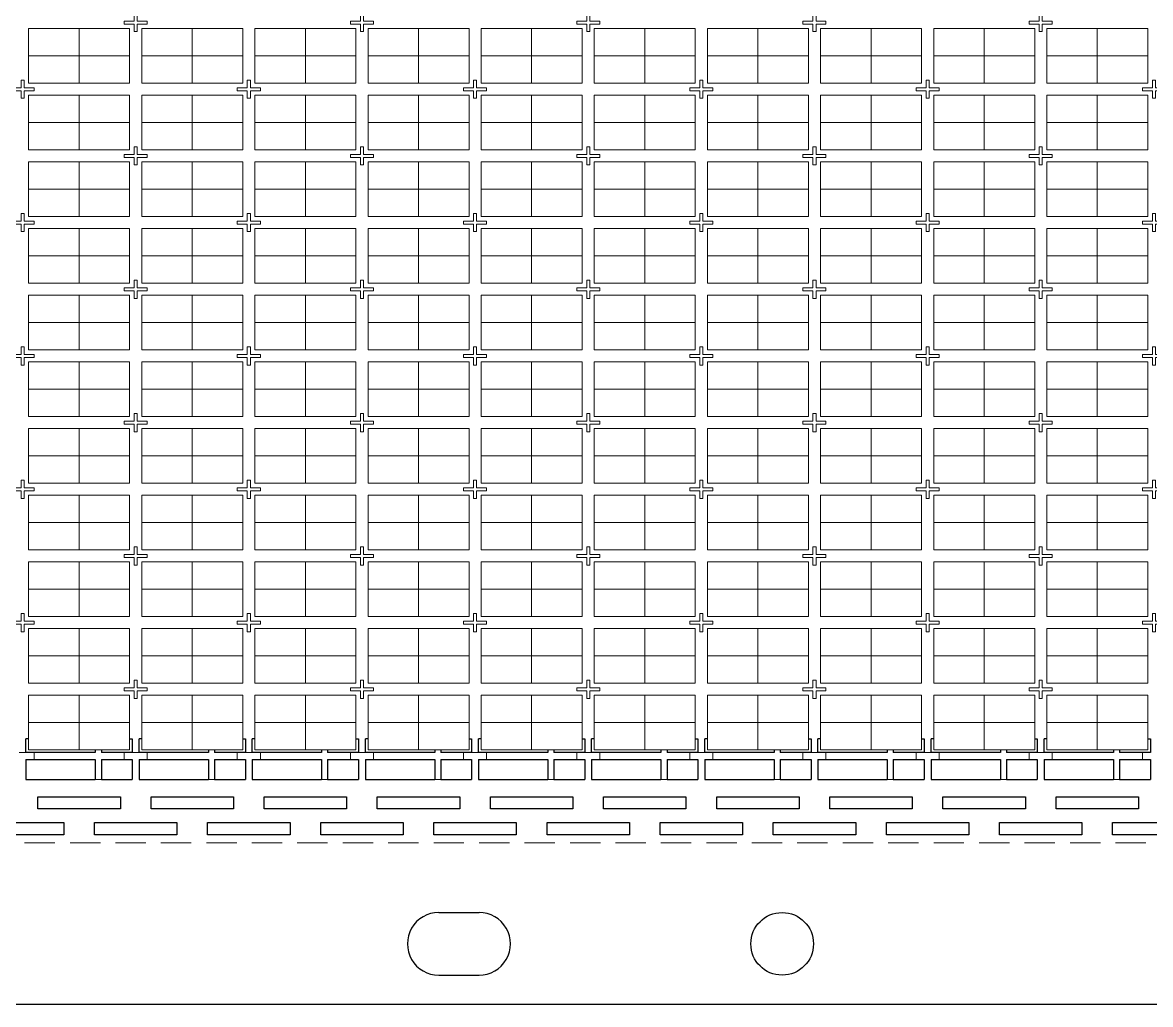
# Model space of a CAD drawing. Extents: x -109 to 32, y -47 to 43.
# Drawn here: x -28.02 to -0.11, y -42.54 to -18.24 of the extents above; entities that cross this region are included whole.
import ezdxf

# ---------------------------------------------------------------- set-up
doc = ezdxf.new("R2010")
doc.units = 0
doc.header["$LTSCALE"] = 3
doc.header["$MEASUREMENT"] = 0
for name, pattern in [('CENTER', [2, 1.25, -0.25, 0.25, -0.25]), ('HIDDEN', [0.375, 0.25, -0.125]), ('PHANTOM', [2.5, 1.25, -0.25, 0.25, -0.25, 0.25, -0.25])]:
    doc.linetypes.add(name, pattern=pattern)
doc.layers.add('5', color=90, linetype='Continuous')
for name, color, linetype, lineweight in [('CLIN', 1, 'CENTER', 15), ('DIM', 4, 'Continuous', 13), ('FULL METAL', 33, 'HIDDEN', 15), ('HIDN', 6, 'HIDDEN', 15), ('OBJ', 3, 'Continuous', 30), ('OBJ1', 7, 'Continuous', 30), ('OBJ3', 40, 'Continuous', 30), ('OBJ4', 7, 'Continuous', 30), ('PHANTOM', 5, 'PHANTOM', 15), ('SAW2', 3, 'HIDDEN', 13), ('TEXT', 2, 'Continuous', 20)]:
    doc.layers.add(name, color=color, linetype=linetype, lineweight=lineweight)

# ---------------------------------------------------------------- blocks, each defined once
blk = doc.blocks.new('*U1')
at = {"layer": 'OBJ1', "color": 0}
blk.add_lwpolyline([(-1.02, 0.15), (1.02, 0.15), (1.02, -0.15), (-1.02, -0.15)], close=True, dxfattribs=at)
blk = doc.blocks.new('*U0')
at = {"layer": 'OBJ1'}
for p in [(64.4, 0), (67.2, 0), (70, 0), (72.8, 0), (75.6, 0), (78.4, 0), (81.2, 0), (84, 0), (86.8, 0), (89.6, 0), (92.4, 0)]:
    blk.add_blockref('*U1', p, dxfattribs=at)
blk = doc.blocks.new('*U4')
at = {"layer": 'OBJ3'}
for p, q in [((-1.23, -0.005), (-1.23, -0.505)), ((-1.23, -0.005), (0.485, -0.005)), ((0.485, -0.005), (0.485, -0.505)), ((0.635, -0.005), (1.4, -0.005)), ((0.635, -0.005), (0.635, -0.505)), ((1.4, -0.005), (1.4, -0.505)), ((-1.23, -0.505), (0.485, -0.505)), ((0.635, -0.505), (1.4, -0.505))]:
    blk.add_line(p, q, dxfattribs=at)
at = {"layer": 'OBJ4'}
for p, q in [((-1.23, 0.165), (-1.23, 0.505)), ((-1.165, 0.505), (-1.23, 0.505)), ((1.335, 0.505), (1.4, 0.505)), ((1.4, 0.505), (1.4, 0.165)), ((-0.365, 0.165), (-1.23, 0.165)), ((0.485, 0.165), (-1.23, 0.165)), ((0.485, 0.23), (0.485, 0.165)), ((0.635, 0.23), (0.635, 0.165)), ((1.4, 0.165), (0.635, 0.165))]:
    blk.add_line(p, q, dxfattribs=at)
at = {"layer": 'SAW2'}
for p, q in [((-1.4, 0.165), (-1.23, 0.165)), ((-1.03, -0.005), (-1.03, 0.165)), ((1.2, -0.005), (1.2, 0.165)), ((0.635, -0.505), (0.485, -0.505))]:
    blk.add_line(p, q, dxfattribs=at)
blk = doc.blocks.new('*U5')
at = {"layer": 'DIM'}
for p in [(64.4, 0), (67.2, 0), (70, 0), (72.8, 0), (75.6, 0), (78.4, 0), (81.2, 0), (84, 0), (86.8, 0), (89.6, 0)]:
    blk.add_blockref('*U4', p, dxfattribs=at)
blk = doc.blocks.new('*U12')
at = {"layer": 'FULL METAL'}
blk.add_lwpolyline([(-0.038, 0.038), (-0.038, 0.225), (0.038, 0.225), (0.038, 0.038), (0.285, 0.038), (0.285, -0.038), (0.038, -0.038), (0.038, -0.225), (-0.038, -0.225), (-0.038, -0.038), (-0.285, -0.038), (-0.285, 0.038)], close=True, dxfattribs=at)
blk = doc.blocks.new('*U13')
at = {"layer": 'CLIN'}
for p in [(67.2, 16.5), (72.8, 16.5), (78.4, 16.5), (84, 16.5), (89.6, 16.5), (67.2, 13.2), (72.8, 13.2), (78.4, 13.2), (84, 13.2), (89.6, 13.2), (67.2, 9.9), (72.8, 9.9), (78.4, 9.9), (84, 9.9), (89.6, 9.9), (67.2, 6.6), (72.8, 6.6), (78.4, 6.6), (84, 6.6), (89.6, 6.6), (67.2, 3.3), (72.8, 3.3), (78.4, 3.3), (84, 3.3), (89.6, 3.3), (67.2, 0), (72.8, 0), (78.4, 0), (84, 0), (89.6, 0)]:
    blk.add_blockref('*U12', p, dxfattribs=at)
blk = doc.blocks.new('*U14')
at = {"layer": 'FULL METAL'}
blk.add_lwpolyline([(-0.038, 0.038), (-0.038, 0.225), (0.038, 0.225), (0.038, 0.038), (0.285, 0.038), (0.285, -0.038), (0.038, -0.038), (0.038, -0.225), (-0.038, -0.225), (-0.038, -0.038), (-0.285, -0.038), (-0.285, 0.038)], close=True, dxfattribs=at)
blk = doc.blocks.new('*U15')
at = {"layer": 'CLIN'}
for p in [(61.6, 13.2), (67.2, 13.2), (72.8, 13.2), (78.4, 13.2), (84, 13.2), (89.6, 13.2), (61.6, 9.9), (67.2, 9.9), (72.8, 9.9), (78.4, 9.9), (84, 9.9), (89.6, 9.9), (61.6, 6.6), (67.2, 6.6), (72.8, 6.6), (78.4, 6.6), (84, 6.6), (89.6, 6.6), (61.6, 3.3), (67.2, 3.3), (72.8, 3.3), (78.4, 3.3), (84, 3.3), (89.6, 3.3), (61.6, 0), (67.2, 0), (72.8, 0), (78.4, 0), (84, 0), (89.6, 0)]:
    blk.add_blockref('*U14', p, dxfattribs=at)

msp = doc.modelspace()

# ---------------------------------------------------------------- linework, layer by layer
at = {"layer": '5'}
for centre, start, end in [((-17.7229, -41.0448), 89.98855, 270.01145), ((-16.7226, -41.0448), 269.98855, 90.01145)]:
    msp.add_arc(centre, 0.7749, start, end, dxfattribs=at)
at = {"layer": 'CLIN'}
for p, q in [((-26.6232, -19.7448), (-26.6232, -18.3948)), ((-26.6232, -19.7448), (-26.6232, -18.3948)), ((-23.8232, -19.7448), (-23.8232, -18.3948)), ((-23.8232, -19.7448), (-23.8232, -18.3948)), ((-21.0232, -19.7448), (-21.0232, -18.3948)), ((-21.0232, -19.7448), (-21.0232, -18.3948)), ((-18.2232, -19.7448), (-18.2232, -18.3948)), ((-18.2232, -19.7448), (-18.2232, -18.3948)), ((-15.4232, -19.7448), (-15.4232, -18.3948)), ((-15.4232, -19.7448), (-15.4232, -18.3948)), ((-12.6232, -19.7448), (-12.6232, -18.3948)), ((-12.6232, -19.7448), (-12.6232, -18.3948)), ((-9.8232, -19.7448), (-9.8232, -18.3948)), ((-9.8232, -19.7448), (-9.8232, -18.3948)), ((-7.0232, -19.7448), (-7.0232, -18.3948)), ((-7.0232, -19.7448), (-7.0232, -18.3948)), ((-4.2232, -19.7448), (-4.2232, -18.3948)), ((-4.2232, -19.7448), (-4.2232, -18.3948)), ((-1.4232, -19.7448), (-1.4232, -18.3948)), ((-1.4232, -19.7448), (-1.4232, -18.3948)), ((-27.8732, -19.0698), (-25.3732, -19.0698)), ((-27.8732, -19.0698), (-25.3732, -19.0698)), ((-25.0732, -19.0698), (-22.5732, -19.0698)), ((-25.0732, -19.0698), (-22.5732, -19.0698)), ((-22.2732, -19.0698), (-19.7732, -19.0698)), ((-22.2732, -19.0698), (-19.7732, -19.0698)), ((-19.4732, -19.0698), (-16.9732, -19.0698)), ((-19.4732, -19.0698), (-16.9732, -19.0698)), ((-16.6732, -19.0698), (-14.1732, -19.0698)), ((-16.6732, -19.0698), (-14.1732, -19.0698)), ((-13.8732, -19.0698), (-11.3732, -19.0698)), ((-13.8732, -19.0698), (-11.3732, -19.0698)), ((-11.0732, -19.0698), (-8.5732, -19.0698)), ((-11.0732, -19.0698), (-8.5732, -19.0698)), ((-8.2732, -19.0698), (-5.7732, -19.0698)), ((-8.2732, -19.0698), (-5.7732, -19.0698)), ((-5.4732, -19.0698), (-2.9732, -19.0698)), ((-5.4732, -19.0698), (-2.9732, -19.0698)), ((-2.6732, -19.0698), (-0.1732, -19.0698)), ((-2.6732, -19.0698), (-0.1732, -19.0698)), ((-26.6232, -21.3948), (-26.6232, -20.0448)), ((-26.6232, -21.3948), (-26.6232, -20.0448)), ((-23.8232, -21.3948), (-23.8232, -20.0448)), ((-23.8232, -21.3948), (-23.8232, -20.0448)), ((-21.0232, -21.3948), (-21.0232, -20.0448)), ((-21.0232, -21.3948), (-21.0232, -20.0448)), ((-18.2232, -21.3948), (-18.2232, -20.0448)), ((-18.2232, -21.3948), (-18.2232, -20.0448)), ((-15.4232, -21.3948), (-15.4232, -20.0448)), ((-15.4232, -21.3948), (-15.4232, -20.0448)), ((-12.6232, -21.3948), (-12.6232, -20.0448)), ((-12.6232, -21.3948), (-12.6232, -20.0448)), ((-9.8232, -21.3948), (-9.8232, -20.0448)), ((-9.8232, -21.3948), (-9.8232, -20.0448)), ((-7.0232, -21.3948), (-7.0232, -20.0448)), ((-7.0232, -21.3948), (-7.0232, -20.0448)), ((-4.2232, -21.3948), (-4.2232, -20.0448)), ((-4.2232, -21.3948), (-4.2232, -20.0448)), ((-1.4232, -21.3948), (-1.4232, -20.0448)), ((-1.4232, -21.3948), (-1.4232, -20.0448)), ((-27.8732, -20.7198), (-25.3732, -20.7198)), ((-27.8732, -20.7198), (-25.3732, -20.7198)), ((-25.0732, -20.7198), (-22.5732, -20.7198)), ((-25.0732, -20.7198), (-22.5732, -20.7198)), ((-22.2732, -20.7198), (-19.7732, -20.7198)), ((-22.2732, -20.7198), (-19.7732, -20.7198)), ((-19.4732, -20.7198), (-16.9732, -20.7198)), ((-19.4732, -20.7198), (-16.9732, -20.7198)), ((-16.6732, -20.7198), (-14.1732, -20.7198)), ((-16.6732, -20.7198), (-14.1732, -20.7198)), ((-13.8732, -20.7198), (-11.3732, -20.7198)), ((-13.8732, -20.7198), (-11.3732, -20.7198)), ((-11.0732, -20.7198), (-8.5732, -20.7198)), ((-11.0732, -20.7198), (-8.5732, -20.7198)), ((-8.2732, -20.7198), (-5.7732, -20.7198)), ((-8.2732, -20.7198), (-5.7732, -20.7198)), ((-5.4732, -20.7198), (-2.9732, -20.7198)), ((-5.4732, -20.7198), (-2.9732, -20.7198)), ((-2.6732, -20.7198), (-0.1732, -20.7198)), ((-2.6732, -20.7198), (-0.1732, -20.7198)), ((-26.6232, -23.0448), (-26.6232, -21.6948)), ((-26.6232, -23.0448), (-26.6232, -21.6948)), ((-23.8232, -23.0448), (-23.8232, -21.6948)), ((-23.8232, -23.0448), (-23.8232, -21.6948)), ((-21.0232, -23.0448), (-21.0232, -21.6948)), ((-21.0232, -23.0448), (-21.0232, -21.6948)), ((-18.2232, -23.0448), (-18.2232, -21.6948)), ((-18.2232, -23.0448), (-18.2232, -21.6948)), ((-15.4232, -23.0448), (-15.4232, -21.6948)), ((-15.4232, -23.0448), (-15.4232, -21.6948)), ((-12.6232, -23.0448), (-12.6232, -21.6948)), ((-12.6232, -23.0448), (-12.6232, -21.6948)), ((-9.8232, -23.0448), (-9.8232, -21.6948)), ((-9.8232, -23.0448), (-9.8232, -21.6948)), ((-7.0232, -23.0448), (-7.0232, -21.6948)), ((-7.0232, -23.0448), (-7.0232, -21.6948)), ((-4.2232, -23.0448), (-4.2232, -21.6948)), ((-4.2232, -23.0448), (-4.2232, -21.6948)), ((-1.4232, -23.0448), (-1.4232, -21.6948)), ((-1.4232, -23.0448), (-1.4232, -21.6948)), ((-27.8732, -22.3698), (-25.3732, -22.3698)), ((-27.8732, -22.3698), (-25.3732, -22.3698)), ((-25.0732, -22.3698), (-22.5732, -22.3698)), ((-25.0732, -22.3698), (-22.5732, -22.3698)), ((-22.2732, -22.3698), (-19.7732, -22.3698)), ((-22.2732, -22.3698), (-19.7732, -22.3698)), ((-19.4732, -22.3698), (-16.9732, -22.3698)), ((-19.4732, -22.3698), (-16.9732, -22.3698)), ((-16.6732, -22.3698), (-14.1732, -22.3698)), ((-16.6732, -22.3698), (-14.1732, -22.3698)), ((-13.8732, -22.3698), (-11.3732, -22.3698)), ((-13.8732, -22.3698), (-11.3732, -22.3698)), ((-11.0732, -22.3698), (-8.5732, -22.3698)), ((-11.0732, -22.3698), (-8.5732, -22.3698)), ((-8.2732, -22.3698), (-5.7732, -22.3698)), ((-8.2732, -22.3698), (-5.7732, -22.3698)), ((-5.4732, -22.3698), (-2.9732, -22.3698)), ((-5.4732, -22.3698), (-2.9732, -22.3698)), ((-2.6732, -22.3698), (-0.1732, -22.3698)), ((-2.6732, -22.3698), (-0.1732, -22.3698)), ((-26.6232, -24.6948), (-26.6232, -23.3448)), ((-26.6232, -24.6948), (-26.6232, -23.3448)), ((-23.8232, -24.6948), (-23.8232, -23.3448)), ((-23.8232, -24.6948), (-23.8232, -23.3448)), ((-21.0232, -24.6948), (-21.0232, -23.3448)), ((-21.0232, -24.6948), (-21.0232, -23.3448)), ((-18.2232, -24.6948), (-18.2232, -23.3448)), ((-18.2232, -24.6948), (-18.2232, -23.3448)), ((-15.4232, -24.6948), (-15.4232, -23.3448)), ((-15.4232, -24.6948), (-15.4232, -23.3448)), ((-12.6232, -24.6948), (-12.6232, -23.3448)), ((-12.6232, -24.6948), (-12.6232, -23.3448)), ((-9.8232, -24.6948), (-9.8232, -23.3448)), ((-9.8232, -24.6948), (-9.8232, -23.3448)), ((-7.0232, -24.6948), (-7.0232, -23.3448)), ((-7.0232, -24.6948), (-7.0232, -23.3448)), ((-4.2232, -24.6948), (-4.2232, -23.3448)), ((-4.2232, -24.6948), (-4.2232, -23.3448)), ((-1.4232, -24.6948), (-1.4232, -23.3448)), ((-1.4232, -24.6948), (-1.4232, -23.3448)), ((-27.8732, -24.0198), (-25.3732, -24.0198)), ((-27.8732, -24.0198), (-25.3732, -24.0198)), ((-25.0732, -24.0198), (-22.5732, -24.0198)), ((-25.0732, -24.0198), (-22.5732, -24.0198)), ((-22.2732, -24.0198), (-19.7732, -24.0198)), ((-22.2732, -24.0198), (-19.7732, -24.0198)), ((-19.4732, -24.0198), (-16.9732, -24.0198)), ((-19.4732, -24.0198), (-16.9732, -24.0198)), ((-16.6732, -24.0198), (-14.1732, -24.0198)), ((-16.6732, -24.0198), (-14.1732, -24.0198)), ((-13.8732, -24.0198), (-11.3732, -24.0198)), ((-13.8732, -24.0198), (-11.3732, -24.0198)), ((-11.0732, -24.0198), (-8.5732, -24.0198)), ((-11.0732, -24.0198), (-8.5732, -24.0198)), ((-8.2732, -24.0198), (-5.7732, -24.0198)), ((-8.2732, -24.0198), (-5.7732, -24.0198)), ((-5.4732, -24.0198), (-2.9732, -24.0198)), ((-5.4732, -24.0198), (-2.9732, -24.0198)), ((-2.6732, -24.0198), (-0.1732, -24.0198)), ((-2.6732, -24.0198), (-0.1732, -24.0198)), ((-26.6232, -26.3448), (-26.6232, -24.9948)), ((-26.6232, -26.3448), (-26.6232, -24.9948)), ((-23.8232, -26.3448), (-23.8232, -24.9948)), ((-23.8232, -26.3448), (-23.8232, -24.9948)), ((-21.0232, -26.3448), (-21.0232, -24.9948)), ((-21.0232, -26.3448), (-21.0232, -24.9948)), ((-18.2232, -26.3448), (-18.2232, -24.9948)), ((-18.2232, -26.3448), (-18.2232, -24.9948)), ((-15.4232, -26.3448), (-15.4232, -24.9948)), ((-15.4232, -26.3448), (-15.4232, -24.9948)), ((-12.6232, -26.3448), (-12.6232, -24.9948)), ((-12.6232, -26.3448), (-12.6232, -24.9948)), ((-9.8232, -26.3448), (-9.8232, -24.9948)), ((-9.8232, -26.3448), (-9.8232, -24.9948)), ((-7.0232, -26.3448), (-7.0232, -24.9948)), ((-7.0232, -26.3448), (-7.0232, -24.9948)), ((-4.2232, -26.3448), (-4.2232, -24.9948)), ((-4.2232, -26.3448), (-4.2232, -24.9948)), ((-1.4232, -26.3448), (-1.4232, -24.9948)), ((-1.4232, -26.3448), (-1.4232, -24.9948)), ((-27.8732, -25.6698), (-25.3732, -25.6698)), ((-27.8732, -25.6698), (-25.3732, -25.6698)), ((-25.0732, -25.6698), (-22.5732, -25.6698)), ((-25.0732, -25.6698), (-22.5732, -25.6698)), ((-22.2732, -25.6698), (-19.7732, -25.6698)), ((-22.2732, -25.6698), (-19.7732, -25.6698)), ((-19.4732, -25.6698), (-16.9732, -25.6698)), ((-19.4732, -25.6698), (-16.9732, -25.6698)), ((-16.6732, -25.6698), (-14.1732, -25.6698)), ((-16.6732, -25.6698), (-14.1732, -25.6698)), ((-13.8732, -25.6698), (-11.3732, -25.6698)), ((-13.8732, -25.6698), (-11.3732, -25.6698)), ((-11.0732, -25.6698), (-8.5732, -25.6698)), ((-11.0732, -25.6698), (-8.5732, -25.6698)), ((-8.2732, -25.6698), (-5.7732, -25.6698)), ((-8.2732, -25.6698), (-5.7732, -25.6698)), ((-5.4732, -25.6698), (-2.9732, -25.6698)), ((-5.4732, -25.6698), (-2.9732, -25.6698)), ((-2.6732, -25.6698), (-0.1732, -25.6698)), ((-2.6732, -25.6698), (-0.1732, -25.6698)), ((-26.6232, -27.9948), (-26.6232, -26.6448)), ((-26.6232, -27.9948), (-26.6232, -26.6448)), ((-23.8232, -27.9948), (-23.8232, -26.6448)), ((-23.8232, -27.9948), (-23.8232, -26.6448)), ((-21.0232, -27.9948), (-21.0232, -26.6448)), ((-21.0232, -27.9948), (-21.0232, -26.6448)), ((-18.2232, -27.9948), (-18.2232, -26.6448)), ((-18.2232, -27.9948), (-18.2232, -26.6448)), ((-15.4232, -27.9948), (-15.4232, -26.6448)), ((-15.4232, -27.9948), (-15.4232, -26.6448)), ((-12.6232, -27.9948), (-12.6232, -26.6448)), ((-12.6232, -27.9948), (-12.6232, -26.6448)), ((-9.8232, -27.9948), (-9.8232, -26.6448)), ((-9.8232, -27.9948), (-9.8232, -26.6448)), ((-7.0232, -27.9948), (-7.0232, -26.6448)), ((-7.0232, -27.9948), (-7.0232, -26.6448)), ((-4.2232, -27.9948), (-4.2232, -26.6448)), ((-4.2232, -27.9948), (-4.2232, -26.6448)), ((-1.4232, -27.9948), (-1.4232, -26.6448)), ((-1.4232, -27.9948), (-1.4232, -26.6448)), ((-27.8732, -27.3198), (-25.3732, -27.3198)), ((-27.8732, -27.3198), (-25.3732, -27.3198)), ((-25.0732, -27.3198), (-22.5732, -27.3198)), ((-25.0732, -27.3198), (-22.5732, -27.3198)), ((-22.2732, -27.3198), (-19.7732, -27.3198)), ((-22.2732, -27.3198), (-19.7732, -27.3198)), ((-19.4732, -27.3198), (-16.9732, -27.3198)), ((-19.4732, -27.3198), (-16.9732, -27.3198)), ((-16.6732, -27.3198), (-14.1732, -27.3198)), ((-16.6732, -27.3198), (-14.1732, -27.3198)), ((-13.8732, -27.3198), (-11.3732, -27.3198)), ((-13.8732, -27.3198), (-11.3732, -27.3198)), ((-11.0732, -27.3198), (-8.5732, -27.3198)), ((-11.0732, -27.3198), (-8.5732, -27.3198)), ((-8.2732, -27.3198), (-5.7732, -27.3198)), ((-8.2732, -27.3198), (-5.7732, -27.3198)), ((-5.4732, -27.3198), (-2.9732, -27.3198)), ((-5.4732, -27.3198), (-2.9732, -27.3198)), ((-2.6732, -27.3198), (-0.1732, -27.3198)), ((-2.6732, -27.3198), (-0.1732, -27.3198)), ((-26.6232, -29.6448), (-26.6232, -28.2948)), ((-26.6232, -29.6448), (-26.6232, -28.2948)), ((-23.8232, -29.6448), (-23.8232, -28.2948)), ((-23.8232, -29.6448), (-23.8232, -28.2948)), ((-21.0232, -29.6448), (-21.0232, -28.2948)), ((-21.0232, -29.6448), (-21.0232, -28.2948)), ((-18.2232, -29.6448), (-18.2232, -28.2948)), ((-18.2232, -29.6448), (-18.2232, -28.2948)), ((-15.4232, -29.6448), (-15.4232, -28.2948)), ((-15.4232, -29.6448), (-15.4232, -28.2948)), ((-12.6232, -29.6448), (-12.6232, -28.2948)), ((-12.6232, -29.6448), (-12.6232, -28.2948)), ((-9.8232, -29.6448), (-9.8232, -28.2948)), ((-9.8232, -29.6448), (-9.8232, -28.2948)), ((-7.0232, -29.6448), (-7.0232, -28.2948)), ((-7.0232, -29.6448), (-7.0232, -28.2948)), ((-4.2232, -29.6448), (-4.2232, -28.2948)), ((-4.2232, -29.6448), (-4.2232, -28.2948)), ((-1.4232, -29.6448), (-1.4232, -28.2948)), ((-1.4232, -29.6448), (-1.4232, -28.2948)), ((-27.8732, -28.9698), (-25.3732, -28.9698)), ((-27.8732, -28.9698), (-25.3732, -28.9698)), ((-25.0732, -28.9698), (-22.5732, -28.9698)), ((-25.0732, -28.9698), (-22.5732, -28.9698)), ((-22.2732, -28.9698), (-19.7732, -28.9698)), ((-22.2732, -28.9698), (-19.7732, -28.9698)), ((-19.4732, -28.9698), (-16.9732, -28.9698)), ((-19.4732, -28.9698), (-16.9732, -28.9698)), ((-16.6732, -28.9698), (-14.1732, -28.9698)), ((-16.6732, -28.9698), (-14.1732, -28.9698)), ((-13.8732, -28.9698), (-11.3732, -28.9698)), ((-13.8732, -28.9698), (-11.3732, -28.9698)), ((-11.0732, -28.9698), (-8.5732, -28.9698)), ((-11.0732, -28.9698), (-8.5732, -28.9698)), ((-8.2732, -28.9698), (-5.7732, -28.9698)), ((-8.2732, -28.9698), (-5.7732, -28.9698)), ((-5.4732, -28.9698), (-2.9732, -28.9698)), ((-5.4732, -28.9698), (-2.9732, -28.9698)), ((-2.6732, -28.9698), (-0.1732, -28.9698)), ((-2.6732, -28.9698), (-0.1732, -28.9698)), ((-26.6232, -31.2948), (-26.6232, -29.9448)), ((-26.6232, -31.2948), (-26.6232, -29.9448)), ((-23.8232, -31.2948), (-23.8232, -29.9448)), ((-23.8232, -31.2948), (-23.8232, -29.9448)), ((-21.0232, -31.2948), (-21.0232, -29.9448)), ((-21.0232, -31.2948), (-21.0232, -29.9448)), ((-18.2232, -31.2948), (-18.2232, -29.9448)), ((-18.2232, -31.2948), (-18.2232, -29.9448)), ((-15.4232, -31.2948), (-15.4232, -29.9448)), ((-15.4232, -31.2948), (-15.4232, -29.9448)), ((-12.6232, -31.2948), (-12.6232, -29.9448)), ((-12.6232, -31.2948), (-12.6232, -29.9448)), ((-9.8232, -31.2948), (-9.8232, -29.9448)), ((-9.8232, -31.2948), (-9.8232, -29.9448)), ((-7.0232, -31.2948), (-7.0232, -29.9448)), ((-7.0232, -31.2948), (-7.0232, -29.9448)), ((-4.2232, -31.2948), (-4.2232, -29.9448)), ((-4.2232, -31.2948), (-4.2232, -29.9448)), ((-1.4232, -31.2948), (-1.4232, -29.9448)), ((-1.4232, -31.2948), (-1.4232, -29.9448)), ((-27.8732, -30.6198), (-25.3732, -30.6198)), ((-27.8732, -30.6198), (-25.3732, -30.6198)), ((-25.0732, -30.6198), (-22.5732, -30.6198)), ((-25.0732, -30.6198), (-22.5732, -30.6198)), ((-22.2732, -30.6198), (-19.7732, -30.6198)), ((-22.2732, -30.6198), (-19.7732, -30.6198)), ((-19.4732, -30.6198), (-16.9732, -30.6198)), ((-19.4732, -30.6198), (-16.9732, -30.6198)), ((-16.6732, -30.6198), (-14.1732, -30.6198)), ((-16.6732, -30.6198), (-14.1732, -30.6198)), ((-13.8732, -30.6198), (-11.3732, -30.6198)), ((-13.8732, -30.6198), (-11.3732, -30.6198)), ((-11.0732, -30.6198), (-8.5732, -30.6198)), ((-11.0732, -30.6198), (-8.5732, -30.6198)), ((-8.2732, -30.6198), (-5.7732, -30.6198)), ((-8.2732, -30.6198), (-5.7732, -30.6198)), ((-5.4732, -30.6198), (-2.9732, -30.6198)), ((-5.4732, -30.6198), (-2.9732, -30.6198)), ((-2.6732, -30.6198), (-0.1732, -30.6198)), ((-2.6732, -30.6198), (-0.1732, -30.6198)), ((-26.6232, -32.9448), (-26.6232, -31.5948)), ((-26.6232, -32.9448), (-26.6232, -31.5948)), ((-23.8232, -32.9448), (-23.8232, -31.5948)), ((-23.8232, -32.9448), (-23.8232, -31.5948)), ((-21.0232, -32.9448), (-21.0232, -31.5948)), ((-21.0232, -32.9448), (-21.0232, -31.5948)), ((-18.2232, -32.9448), (-18.2232, -31.5948)), ((-18.2232, -32.9448), (-18.2232, -31.5948)), ((-15.4232, -32.9448), (-15.4232, -31.5948)), ((-15.4232, -32.9448), (-15.4232, -31.5948)), ((-12.6232, -32.9448), (-12.6232, -31.5948)), ((-12.6232, -32.9448), (-12.6232, -31.5948)), ((-9.8232, -32.9448), (-9.8232, -31.5948)), ((-9.8232, -32.9448), (-9.8232, -31.5948)), ((-7.0232, -32.9448), (-7.0232, -31.5948)), ((-7.0232, -32.9448), (-7.0232, -31.5948)), ((-4.2232, -32.9448), (-4.2232, -31.5948)), ((-4.2232, -32.9448), (-4.2232, -31.5948)), ((-1.4232, -32.9448), (-1.4232, -31.5948)), ((-1.4232, -32.9448), (-1.4232, -31.5948)), ((-27.8732, -32.2698), (-25.3732, -32.2698)), ((-27.8732, -32.2698), (-25.3732, -32.2698)), ((-25.0732, -32.2698), (-22.5732, -32.2698)), ((-25.0732, -32.2698), (-22.5732, -32.2698)), ((-22.2732, -32.2698), (-19.7732, -32.2698)), ((-22.2732, -32.2698), (-19.7732, -32.2698)), ((-19.4732, -32.2698), (-16.9732, -32.2698)), ((-19.4732, -32.2698), (-16.9732, -32.2698)), ((-16.6732, -32.2698), (-14.1732, -32.2698)), ((-16.6732, -32.2698), (-14.1732, -32.2698)), ((-13.8732, -32.2698), (-11.3732, -32.2698)), ((-13.8732, -32.2698), (-11.3732, -32.2698)), ((-11.0732, -32.2698), (-8.5732, -32.2698)), ((-11.0732, -32.2698), (-8.5732, -32.2698)), ((-8.2732, -32.2698), (-5.7732, -32.2698)), ((-8.2732, -32.2698), (-5.7732, -32.2698)), ((-5.4732, -32.2698), (-2.9732, -32.2698)), ((-5.4732, -32.2698), (-2.9732, -32.2698)), ((-2.6732, -32.2698), (-0.1732, -32.2698)), ((-2.6732, -32.2698), (-0.1732, -32.2698)), ((-26.6232, -34.5948), (-26.6232, -33.2448)), ((-26.6232, -34.5948), (-26.6232, -33.2448)), ((-23.8232, -34.5948), (-23.8232, -33.2448)), ((-23.8232, -34.5948), (-23.8232, -33.2448)), ((-21.0232, -34.5948), (-21.0232, -33.2448)), ((-21.0232, -34.5948), (-21.0232, -33.2448)), ((-18.2232, -34.5948), (-18.2232, -33.2448)), ((-18.2232, -34.5948), (-18.2232, -33.2448)), ((-15.4232, -34.5948), (-15.4232, -33.2448)), ((-15.4232, -34.5948), (-15.4232, -33.2448)), ((-12.6232, -34.5948), (-12.6232, -33.2448)), ((-12.6232, -34.5948), (-12.6232, -33.2448)), ((-9.8232, -34.5948), (-9.8232, -33.2448)), ((-9.8232, -34.5948), (-9.8232, -33.2448)), ((-7.0232, -34.5948), (-7.0232, -33.2448)), ((-7.0232, -34.5948), (-7.0232, -33.2448)), ((-4.2232, -34.5948), (-4.2232, -33.2448)), ((-4.2232, -34.5948), (-4.2232, -33.2448)), ((-1.4232, -34.5948), (-1.4232, -33.2448)), ((-1.4232, -34.5948), (-1.4232, -33.2448)), ((-27.8732, -33.9198), (-25.3732, -33.9198)), ((-27.8732, -33.9198), (-25.3732, -33.9198)), ((-25.0732, -33.9198), (-22.5732, -33.9198)), ((-25.0732, -33.9198), (-22.5732, -33.9198)), ((-22.2732, -33.9198), (-19.7732, -33.9198)), ((-22.2732, -33.9198), (-19.7732, -33.9198)), ((-19.4732, -33.9198), (-16.9732, -33.9198)), ((-19.4732, -33.9198), (-16.9732, -33.9198)), ((-16.6732, -33.9198), (-14.1732, -33.9198)), ((-16.6732, -33.9198), (-14.1732, -33.9198)), ((-13.8732, -33.9198), (-11.3732, -33.9198)), ((-13.8732, -33.9198), (-11.3732, -33.9198)), ((-11.0732, -33.9198), (-8.5732, -33.9198)), ((-11.0732, -33.9198), (-8.5732, -33.9198)), ((-8.2732, -33.9198), (-5.7732, -33.9198)), ((-8.2732, -33.9198), (-5.7732, -33.9198)), ((-5.4732, -33.9198), (-2.9732, -33.9198)), ((-5.4732, -33.9198), (-2.9732, -33.9198)), ((-2.6732, -33.9198), (-0.1732, -33.9198)), ((-2.6732, -33.9198), (-0.1732, -33.9198)), ((-26.6232, -36.2448), (-26.6232, -34.8948)), ((-26.6232, -36.2448), (-26.6232, -34.8948)), ((-23.8232, -36.2448), (-23.8232, -34.8948)), ((-23.8232, -36.2448), (-23.8232, -34.8948)), ((-21.0232, -36.2448), (-21.0232, -34.8948)), ((-21.0232, -36.2448), (-21.0232, -34.8948)), ((-18.2232, -36.2448), (-18.2232, -34.8948)), ((-18.2232, -36.2448), (-18.2232, -34.8948)), ((-15.4232, -36.2448), (-15.4232, -34.8948)), ((-15.4232, -36.2448), (-15.4232, -34.8948)), ((-12.6232, -36.2448), (-12.6232, -34.8948)), ((-12.6232, -36.2448), (-12.6232, -34.8948)), ((-9.8232, -36.2448), (-9.8232, -34.8948)), ((-9.8232, -36.2448), (-9.8232, -34.8948)), ((-7.0232, -36.2448), (-7.0232, -34.8948)), ((-7.0232, -36.2448), (-7.0232, -34.8948)), ((-4.2232, -36.2448), (-4.2232, -34.8948)), ((-4.2232, -36.2448), (-4.2232, -34.8948)), ((-1.4232, -36.2448), (-1.4232, -34.8948)), ((-1.4232, -36.2448), (-1.4232, -34.8948)), ((-27.8732, -35.5698), (-25.3732, -35.5698)), ((-27.8732, -35.5698), (-25.3732, -35.5698)), ((-25.0732, -35.5698), (-22.5732, -35.5698)), ((-25.0732, -35.5698), (-22.5732, -35.5698)), ((-22.2732, -35.5698), (-19.7732, -35.5698)), ((-22.2732, -35.5698), (-19.7732, -35.5698)), ((-19.4732, -35.5698), (-16.9732, -35.5698)), ((-19.4732, -35.5698), (-16.9732, -35.5698)), ((-16.6732, -35.5698), (-14.1732, -35.5698)), ((-16.6732, -35.5698), (-14.1732, -35.5698)), ((-13.8732, -35.5698), (-11.3732, -35.5698)), ((-13.8732, -35.5698), (-11.3732, -35.5698)), ((-11.0732, -35.5698), (-8.5732, -35.5698)), ((-11.0732, -35.5698), (-8.5732, -35.5698)), ((-8.2732, -35.5698), (-5.7732, -35.5698)), ((-8.2732, -35.5698), (-5.7732, -35.5698)), ((-5.4732, -35.5698), (-2.9732, -35.5698)), ((-5.4732, -35.5698), (-2.9732, -35.5698)), ((-2.6732, -35.5698), (-0.1732, -35.5698)), ((-2.6732, -35.5698), (-0.1732, -35.5698))]:
    msp.add_line(p, q, dxfattribs=at)
at = {"layer": 'HIDN'}
msp.add_lwpolyline([(19.2768, 28.4552), (-97.7232, 28.4552), (-97.7232, -38.5448), (19.2768, -38.5448)], close=True, dxfattribs=at)
at = {"layer": 'OBJ'}
for p, q in [((-17.7227, -40.2698), (-16.7227, -40.2699)), ((-17.7227, -41.8198), (-16.7227, -41.8197)), ((23.9497, -42.5448), (-97.2232, -42.5448))]:
    msp.add_line(p, q, dxfattribs=at)
msp.add_circle((-9.2232, -41.0448), 0.775, dxfattribs=at)
at = {"layer": 'OBJ1'}
for p, q in [((-27.6007, -37.4073), (-25.6032, -37.4073)), ((-24.8007, -37.4073), (-22.8032, -37.4073)), ((-22.0007, -37.4073), (-20.0032, -37.4073)), ((-19.2007, -37.4073), (-17.2032, -37.4073)), ((-16.4007, -37.4073), (-14.4032, -37.4073)), ((-13.6007, -37.4073), (-11.6032, -37.4073)), ((-10.8007, -37.4073), (-8.8032, -37.4073)), ((-8.0007, -37.4073), (-6.0032, -37.4073)), ((-5.2007, -37.4073), (-3.2032, -37.4073)), ((-2.4007, -37.4073), (-0.4032, -37.4073)), ((-25.6032, -37.7073), (-27.6007, -37.7073)), ((-22.8032, -37.7073), (-24.8007, -37.7073)), ((-20.0032, -37.7073), (-22.0007, -37.7073)), ((-17.2032, -37.7073), (-19.2007, -37.7073)), ((-14.4032, -37.7073), (-16.4007, -37.7073)), ((-11.6032, -37.7073), (-13.6007, -37.7073)), ((-8.8032, -37.7073), (-10.8007, -37.7073)), ((-6.0032, -37.7073), (-8.0007, -37.7073)), ((-3.2032, -37.7073), (-5.2007, -37.7073)), ((-0.4032, -37.7073), (-2.4007, -37.7073))]:
    msp.add_line(p, q, dxfattribs=at)
at = {"layer": 'OBJ1', "color": 0}
for points in [[(-27.6432, -37.4073), (-25.6032, -37.4073), (-25.6032, -37.7073), (-27.6432, -37.7073)], [(-24.8432, -37.4073), (-22.8032, -37.4073), (-22.8032, -37.7073), (-24.8432, -37.7073)], [(-22.0432, -37.4073), (-20.0032, -37.4073), (-20.0032, -37.7073), (-22.0432, -37.7073)], [(-19.2432, -37.4073), (-17.2032, -37.4073), (-17.2032, -37.7073), (-19.2432, -37.7073)], [(-16.4432, -37.4073), (-14.4032, -37.4073), (-14.4032, -37.7073), (-16.4432, -37.7073)], [(-13.6432, -37.4073), (-11.6032, -37.4073), (-11.6032, -37.7073), (-13.6432, -37.7073)], [(-10.8432, -37.4073), (-8.8032, -37.4073), (-8.8032, -37.7073), (-10.8432, -37.7073)], [(-8.0432, -37.4073), (-6.0032, -37.4073), (-6.0032, -37.7073), (-8.0432, -37.7073)], [(-5.2432, -37.4073), (-3.2032, -37.4073), (-3.2032, -37.7073), (-5.2432, -37.7073)], [(-2.4432, -37.4073), (-0.4032, -37.4073), (-0.4032, -37.7073), (-2.4432, -37.7073)]]:
    msp.add_lwpolyline(points, close=True, dxfattribs=at)
at = {"layer": 'PHANTOM'}
for points in [[(-27.8732, -19.7448), (-25.3732, -19.7448), (-25.3732, -18.3948), (-27.8732, -18.3948)], [(-27.8732, -19.7448), (-25.3732, -19.7448), (-25.3732, -18.3948), (-27.8732, -18.3948)], [(-25.0732, -19.7448), (-22.5732, -19.7448), (-22.5732, -18.3948), (-25.0732, -18.3948)], [(-25.0732, -19.7448), (-22.5732, -19.7448), (-22.5732, -18.3948), (-25.0732, -18.3948)], [(-22.2732, -19.7448), (-19.7732, -19.7448), (-19.7732, -18.3948), (-22.2732, -18.3948)], [(-22.2732, -19.7448), (-19.7732, -19.7448), (-19.7732, -18.3948), (-22.2732, -18.3948)], [(-19.4732, -19.7448), (-16.9732, -19.7448), (-16.9732, -18.3948), (-19.4732, -18.3948)], [(-19.4732, -19.7448), (-16.9732, -19.7448), (-16.9732, -18.3948), (-19.4732, -18.3948)], [(-16.6732, -19.7448), (-14.1732, -19.7448), (-14.1732, -18.3948), (-16.6732, -18.3948)], [(-16.6732, -19.7448), (-14.1732, -19.7448), (-14.1732, -18.3948), (-16.6732, -18.3948)], [(-13.8732, -19.7448), (-11.3732, -19.7448), (-11.3732, -18.3948), (-13.8732, -18.3948)], [(-13.8732, -19.7448), (-11.3732, -19.7448), (-11.3732, -18.3948), (-13.8732, -18.3948)], [(-11.0732, -19.7448), (-8.5732, -19.7448), (-8.5732, -18.3948), (-11.0732, -18.3948)], [(-11.0732, -19.7448), (-8.5732, -19.7448), (-8.5732, -18.3948), (-11.0732, -18.3948)], [(-8.2732, -19.7448), (-5.7732, -19.7448), (-5.7732, -18.3948), (-8.2732, -18.3948)], [(-8.2732, -19.7448), (-5.7732, -19.7448), (-5.7732, -18.3948), (-8.2732, -18.3948)], [(-5.4732, -19.7448), (-2.9732, -19.7448), (-2.9732, -18.3948), (-5.4732, -18.3948)], [(-5.4732, -19.7448), (-2.9732, -19.7448), (-2.9732, -18.3948), (-5.4732, -18.3948)], [(-2.6732, -19.7448), (-0.1732, -19.7448), (-0.1732, -18.3948), (-2.6732, -18.3948)], [(-2.6732, -19.7448), (-0.1732, -19.7448), (-0.1732, -18.3948), (-2.6732, -18.3948)], [(-27.8732, -21.3948), (-25.3732, -21.3948), (-25.3732, -20.0448), (-27.8732, -20.0448)], [(-27.8732, -21.3948), (-25.3732, -21.3948), (-25.3732, -20.0448), (-27.8732, -20.0448)], [(-25.0732, -21.3948), (-22.5732, -21.3948), (-22.5732, -20.0448), (-25.0732, -20.0448)], [(-25.0732, -21.3948), (-22.5732, -21.3948), (-22.5732, -20.0448), (-25.0732, -20.0448)], [(-22.2732, -21.3948), (-19.7732, -21.3948), (-19.7732, -20.0448), (-22.2732, -20.0448)], [(-22.2732, -21.3948), (-19.7732, -21.3948), (-19.7732, -20.0448), (-22.2732, -20.0448)], [(-19.4732, -21.3948), (-16.9732, -21.3948), (-16.9732, -20.0448), (-19.4732, -20.0448)], [(-19.4732, -21.3948), (-16.9732, -21.3948), (-16.9732, -20.0448), (-19.4732, -20.0448)], [(-16.6732, -21.3948), (-14.1732, -21.3948), (-14.1732, -20.0448), (-16.6732, -20.0448)], [(-16.6732, -21.3948), (-14.1732, -21.3948), (-14.1732, -20.0448), (-16.6732, -20.0448)], [(-13.8732, -21.3948), (-11.3732, -21.3948), (-11.3732, -20.0448), (-13.8732, -20.0448)], [(-13.8732, -21.3948), (-11.3732, -21.3948), (-11.3732, -20.0448), (-13.8732, -20.0448)], [(-11.0732, -21.3948), (-8.5732, -21.3948), (-8.5732, -20.0448), (-11.0732, -20.0448)], [(-11.0732, -21.3948), (-8.5732, -21.3948), (-8.5732, -20.0448), (-11.0732, -20.0448)], [(-8.2732, -21.3948), (-5.7732, -21.3948), (-5.7732, -20.0448), (-8.2732, -20.0448)], [(-8.2732, -21.3948), (-5.7732, -21.3948), (-5.7732, -20.0448), (-8.2732, -20.0448)], [(-5.4732, -21.3948), (-2.9732, -21.3948), (-2.9732, -20.0448), (-5.4732, -20.0448)], [(-5.4732, -21.3948), (-2.9732, -21.3948), (-2.9732, -20.0448), (-5.4732, -20.0448)], [(-2.6732, -21.3948), (-0.1732, -21.3948), (-0.1732, -20.0448), (-2.6732, -20.0448)], [(-2.6732, -21.3948), (-0.1732, -21.3948), (-0.1732, -20.0448), (-2.6732, -20.0448)], [(-27.8732, -23.0448), (-25.3732, -23.0448), (-25.3732, -21.6948), (-27.8732, -21.6948)], [(-27.8732, -23.0448), (-25.3732, -23.0448), (-25.3732, -21.6948), (-27.8732, -21.6948)], [(-25.0732, -23.0448), (-22.5732, -23.0448), (-22.5732, -21.6948), (-25.0732, -21.6948)], [(-25.0732, -23.0448), (-22.5732, -23.0448), (-22.5732, -21.6948), (-25.0732, -21.6948)], [(-22.2732, -23.0448), (-19.7732, -23.0448), (-19.7732, -21.6948), (-22.2732, -21.6948)], [(-22.2732, -23.0448), (-19.7732, -23.0448), (-19.7732, -21.6948), (-22.2732, -21.6948)], [(-19.4732, -23.0448), (-16.9732, -23.0448), (-16.9732, -21.6948), (-19.4732, -21.6948)], [(-19.4732, -23.0448), (-16.9732, -23.0448), (-16.9732, -21.6948), (-19.4732, -21.6948)], [(-16.6732, -23.0448), (-14.1732, -23.0448), (-14.1732, -21.6948), (-16.6732, -21.6948)], [(-16.6732, -23.0448), (-14.1732, -23.0448), (-14.1732, -21.6948), (-16.6732, -21.6948)], [(-13.8732, -23.0448), (-11.3732, -23.0448), (-11.3732, -21.6948), (-13.8732, -21.6948)], [(-13.8732, -23.0448), (-11.3732, -23.0448), (-11.3732, -21.6948), (-13.8732, -21.6948)], [(-11.0732, -23.0448), (-8.5732, -23.0448), (-8.5732, -21.6948), (-11.0732, -21.6948)], [(-11.0732, -23.0448), (-8.5732, -23.0448), (-8.5732, -21.6948), (-11.0732, -21.6948)], [(-8.2732, -23.0448), (-5.7732, -23.0448), (-5.7732, -21.6948), (-8.2732, -21.6948)], [(-8.2732, -23.0448), (-5.7732, -23.0448), (-5.7732, -21.6948), (-8.2732, -21.6948)], [(-5.4732, -23.0448), (-2.9732, -23.0448), (-2.9732, -21.6948), (-5.4732, -21.6948)], [(-5.4732, -23.0448), (-2.9732, -23.0448), (-2.9732, -21.6948), (-5.4732, -21.6948)], [(-2.6732, -23.0448), (-0.1732, -23.0448), (-0.1732, -21.6948), (-2.6732, -21.6948)], [(-2.6732, -23.0448), (-0.1732, -23.0448), (-0.1732, -21.6948), (-2.6732, -21.6948)], [(-27.8732, -24.6948), (-25.3732, -24.6948), (-25.3732, -23.3448), (-27.8732, -23.3448)], [(-27.8732, -24.6948), (-25.3732, -24.6948), (-25.3732, -23.3448), (-27.8732, -23.3448)], [(-25.0732, -24.6948), (-22.5732, -24.6948), (-22.5732, -23.3448), (-25.0732, -23.3448)], [(-25.0732, -24.6948), (-22.5732, -24.6948), (-22.5732, -23.3448), (-25.0732, -23.3448)], [(-22.2732, -24.6948), (-19.7732, -24.6948), (-19.7732, -23.3448), (-22.2732, -23.3448)], [(-22.2732, -24.6948), (-19.7732, -24.6948), (-19.7732, -23.3448), (-22.2732, -23.3448)], [(-19.4732, -24.6948), (-16.9732, -24.6948), (-16.9732, -23.3448), (-19.4732, -23.3448)], [(-19.4732, -24.6948), (-16.9732, -24.6948), (-16.9732, -23.3448), (-19.4732, -23.3448)], [(-16.6732, -24.6948), (-14.1732, -24.6948), (-14.1732, -23.3448), (-16.6732, -23.3448)], [(-16.6732, -24.6948), (-14.1732, -24.6948), (-14.1732, -23.3448), (-16.6732, -23.3448)], [(-13.8732, -24.6948), (-11.3732, -24.6948), (-11.3732, -23.3448), (-13.8732, -23.3448)], [(-13.8732, -24.6948), (-11.3732, -24.6948), (-11.3732, -23.3448), (-13.8732, -23.3448)], [(-11.0732, -24.6948), (-8.5732, -24.6948), (-8.5732, -23.3448), (-11.0732, -23.3448)], [(-11.0732, -24.6948), (-8.5732, -24.6948), (-8.5732, -23.3448), (-11.0732, -23.3448)], [(-8.2732, -24.6948), (-5.7732, -24.6948), (-5.7732, -23.3448), (-8.2732, -23.3448)], [(-8.2732, -24.6948), (-5.7732, -24.6948), (-5.7732, -23.3448), (-8.2732, -23.3448)], [(-5.4732, -24.6948), (-2.9732, -24.6948), (-2.9732, -23.3448), (-5.4732, -23.3448)], [(-5.4732, -24.6948), (-2.9732, -24.6948), (-2.9732, -23.3448), (-5.4732, -23.3448)], [(-2.6732, -24.6948), (-0.1732, -24.6948), (-0.1732, -23.3448), (-2.6732, -23.3448)], [(-2.6732, -24.6948), (-0.1732, -24.6948), (-0.1732, -23.3448), (-2.6732, -23.3448)], [(-27.8732, -26.3448), (-25.3732, -26.3448), (-25.3732, -24.9948), (-27.8732, -24.9948)], [(-27.8732, -26.3448), (-25.3732, -26.3448), (-25.3732, -24.9948), (-27.8732, -24.9948)], [(-25.0732, -26.3448), (-22.5732, -26.3448), (-22.5732, -24.9948), (-25.0732, -24.9948)], [(-25.0732, -26.3448), (-22.5732, -26.3448), (-22.5732, -24.9948), (-25.0732, -24.9948)], [(-22.2732, -26.3448), (-19.7732, -26.3448), (-19.7732, -24.9948), (-22.2732, -24.9948)], [(-22.2732, -26.3448), (-19.7732, -26.3448), (-19.7732, -24.9948), (-22.2732, -24.9948)], [(-19.4732, -26.3448), (-16.9732, -26.3448), (-16.9732, -24.9948), (-19.4732, -24.9948)], [(-19.4732, -26.3448), (-16.9732, -26.3448), (-16.9732, -24.9948), (-19.4732, -24.9948)], [(-16.6732, -26.3448), (-14.1732, -26.3448), (-14.1732, -24.9948), (-16.6732, -24.9948)], [(-16.6732, -26.3448), (-14.1732, -26.3448), (-14.1732, -24.9948), (-16.6732, -24.9948)], [(-13.8732, -26.3448), (-11.3732, -26.3448), (-11.3732, -24.9948), (-13.8732, -24.9948)], [(-13.8732, -26.3448), (-11.3732, -26.3448), (-11.3732, -24.9948), (-13.8732, -24.9948)], [(-11.0732, -26.3448), (-8.5732, -26.3448), (-8.5732, -24.9948), (-11.0732, -24.9948)], [(-11.0732, -26.3448), (-8.5732, -26.3448), (-8.5732, -24.9948), (-11.0732, -24.9948)], [(-8.2732, -26.3448), (-5.7732, -26.3448), (-5.7732, -24.9948), (-8.2732, -24.9948)], [(-8.2732, -26.3448), (-5.7732, -26.3448), (-5.7732, -24.9948), (-8.2732, -24.9948)], [(-5.4732, -26.3448), (-2.9732, -26.3448), (-2.9732, -24.9948), (-5.4732, -24.9948)], [(-5.4732, -26.3448), (-2.9732, -26.3448), (-2.9732, -24.9948), (-5.4732, -24.9948)], [(-2.6732, -26.3448), (-0.1732, -26.3448), (-0.1732, -24.9948), (-2.6732, -24.9948)], [(-2.6732, -26.3448), (-0.1732, -26.3448), (-0.1732, -24.9948), (-2.6732, -24.9948)], [(-27.8732, -27.9948), (-25.3732, -27.9948), (-25.3732, -26.6448), (-27.8732, -26.6448)], [(-27.8732, -27.9948), (-25.3732, -27.9948), (-25.3732, -26.6448), (-27.8732, -26.6448)], [(-25.0732, -27.9948), (-22.5732, -27.9948), (-22.5732, -26.6448), (-25.0732, -26.6448)], [(-25.0732, -27.9948), (-22.5732, -27.9948), (-22.5732, -26.6448), (-25.0732, -26.6448)], [(-22.2732, -27.9948), (-19.7732, -27.9948), (-19.7732, -26.6448), (-22.2732, -26.6448)], [(-22.2732, -27.9948), (-19.7732, -27.9948), (-19.7732, -26.6448), (-22.2732, -26.6448)], [(-19.4732, -27.9948), (-16.9732, -27.9948), (-16.9732, -26.6448), (-19.4732, -26.6448)], [(-19.4732, -27.9948), (-16.9732, -27.9948), (-16.9732, -26.6448), (-19.4732, -26.6448)], [(-16.6732, -27.9948), (-14.1732, -27.9948), (-14.1732, -26.6448), (-16.6732, -26.6448)], [(-16.6732, -27.9948), (-14.1732, -27.9948), (-14.1732, -26.6448), (-16.6732, -26.6448)], [(-13.8732, -27.9948), (-11.3732, -27.9948), (-11.3732, -26.6448), (-13.8732, -26.6448)], [(-13.8732, -27.9948), (-11.3732, -27.9948), (-11.3732, -26.6448), (-13.8732, -26.6448)], [(-11.0732, -27.9948), (-8.5732, -27.9948), (-8.5732, -26.6448), (-11.0732, -26.6448)], [(-11.0732, -27.9948), (-8.5732, -27.9948), (-8.5732, -26.6448), (-11.0732, -26.6448)], [(-8.2732, -27.9948), (-5.7732, -27.9948), (-5.7732, -26.6448), (-8.2732, -26.6448)], [(-8.2732, -27.9948), (-5.7732, -27.9948), (-5.7732, -26.6448), (-8.2732, -26.6448)], [(-5.4732, -27.9948), (-2.9732, -27.9948), (-2.9732, -26.6448), (-5.4732, -26.6448)], [(-5.4732, -27.9948), (-2.9732, -27.9948), (-2.9732, -26.6448), (-5.4732, -26.6448)], [(-2.6732, -27.9948), (-0.1732, -27.9948), (-0.1732, -26.6448), (-2.6732, -26.6448)], [(-2.6732, -27.9948), (-0.1732, -27.9948), (-0.1732, -26.6448), (-2.6732, -26.6448)], [(-27.8732, -29.6448), (-25.3732, -29.6448), (-25.3732, -28.2948), (-27.8732, -28.2948)], [(-27.8732, -29.6448), (-25.3732, -29.6448), (-25.3732, -28.2948), (-27.8732, -28.2948)], [(-25.0732, -29.6448), (-22.5732, -29.6448), (-22.5732, -28.2948), (-25.0732, -28.2948)], [(-25.0732, -29.6448), (-22.5732, -29.6448), (-22.5732, -28.2948), (-25.0732, -28.2948)], [(-22.2732, -29.6448), (-19.7732, -29.6448), (-19.7732, -28.2948), (-22.2732, -28.2948)], [(-22.2732, -29.6448), (-19.7732, -29.6448), (-19.7732, -28.2948), (-22.2732, -28.2948)], [(-19.4732, -29.6448), (-16.9732, -29.6448), (-16.9732, -28.2948), (-19.4732, -28.2948)], [(-19.4732, -29.6448), (-16.9732, -29.6448), (-16.9732, -28.2948), (-19.4732, -28.2948)], [(-16.6732, -29.6448), (-14.1732, -29.6448), (-14.1732, -28.2948), (-16.6732, -28.2948)], [(-16.6732, -29.6448), (-14.1732, -29.6448), (-14.1732, -28.2948), (-16.6732, -28.2948)], [(-13.8732, -29.6448), (-11.3732, -29.6448), (-11.3732, -28.2948), (-13.8732, -28.2948)], [(-13.8732, -29.6448), (-11.3732, -29.6448), (-11.3732, -28.2948), (-13.8732, -28.2948)], [(-11.0732, -29.6448), (-8.5732, -29.6448), (-8.5732, -28.2948), (-11.0732, -28.2948)], [(-11.0732, -29.6448), (-8.5732, -29.6448), (-8.5732, -28.2948), (-11.0732, -28.2948)], [(-8.2732, -29.6448), (-5.7732, -29.6448), (-5.7732, -28.2948), (-8.2732, -28.2948)], [(-8.2732, -29.6448), (-5.7732, -29.6448), (-5.7732, -28.2948), (-8.2732, -28.2948)], [(-5.4732, -29.6448), (-2.9732, -29.6448), (-2.9732, -28.2948), (-5.4732, -28.2948)], [(-5.4732, -29.6448), (-2.9732, -29.6448), (-2.9732, -28.2948), (-5.4732, -28.2948)], [(-2.6732, -29.6448), (-0.1732, -29.6448), (-0.1732, -28.2948), (-2.6732, -28.2948)], [(-2.6732, -29.6448), (-0.1732, -29.6448), (-0.1732, -28.2948), (-2.6732, -28.2948)], [(-27.8732, -31.2948), (-25.3732, -31.2948), (-25.3732, -29.9448), (-27.8732, -29.9448)], [(-27.8732, -31.2948), (-25.3732, -31.2948), (-25.3732, -29.9448), (-27.8732, -29.9448)], [(-25.0732, -31.2948), (-22.5732, -31.2948), (-22.5732, -29.9448), (-25.0732, -29.9448)], [(-25.0732, -31.2948), (-22.5732, -31.2948), (-22.5732, -29.9448), (-25.0732, -29.9448)], [(-22.2732, -31.2948), (-19.7732, -31.2948), (-19.7732, -29.9448), (-22.2732, -29.9448)], [(-22.2732, -31.2948), (-19.7732, -31.2948), (-19.7732, -29.9448), (-22.2732, -29.9448)], [(-19.4732, -31.2948), (-16.9732, -31.2948), (-16.9732, -29.9448), (-19.4732, -29.9448)], [(-19.4732, -31.2948), (-16.9732, -31.2948), (-16.9732, -29.9448), (-19.4732, -29.9448)], [(-16.6732, -31.2948), (-14.1732, -31.2948), (-14.1732, -29.9448), (-16.6732, -29.9448)], [(-16.6732, -31.2948), (-14.1732, -31.2948), (-14.1732, -29.9448), (-16.6732, -29.9448)], [(-13.8732, -31.2948), (-11.3732, -31.2948), (-11.3732, -29.9448), (-13.8732, -29.9448)], [(-13.8732, -31.2948), (-11.3732, -31.2948), (-11.3732, -29.9448), (-13.8732, -29.9448)], [(-11.0732, -31.2948), (-8.5732, -31.2948), (-8.5732, -29.9448), (-11.0732, -29.9448)], [(-11.0732, -31.2948), (-8.5732, -31.2948), (-8.5732, -29.9448), (-11.0732, -29.9448)], [(-8.2732, -31.2948), (-5.7732, -31.2948), (-5.7732, -29.9448), (-8.2732, -29.9448)], [(-8.2732, -31.2948), (-5.7732, -31.2948), (-5.7732, -29.9448), (-8.2732, -29.9448)], [(-5.4732, -31.2948), (-2.9732, -31.2948), (-2.9732, -29.9448), (-5.4732, -29.9448)], [(-5.4732, -31.2948), (-2.9732, -31.2948), (-2.9732, -29.9448), (-5.4732, -29.9448)], [(-2.6732, -31.2948), (-0.1732, -31.2948), (-0.1732, -29.9448), (-2.6732, -29.9448)], [(-2.6732, -31.2948), (-0.1732, -31.2948), (-0.1732, -29.9448), (-2.6732, -29.9448)], [(-27.8732, -32.9448), (-25.3732, -32.9448), (-25.3732, -31.5948), (-27.8732, -31.5948)], [(-27.8732, -32.9448), (-25.3732, -32.9448), (-25.3732, -31.5948), (-27.8732, -31.5948)], [(-25.0732, -32.9448), (-22.5732, -32.9448), (-22.5732, -31.5948), (-25.0732, -31.5948)], [(-25.0732, -32.9448), (-22.5732, -32.9448), (-22.5732, -31.5948), (-25.0732, -31.5948)], [(-22.2732, -32.9448), (-19.7732, -32.9448), (-19.7732, -31.5948), (-22.2732, -31.5948)], [(-22.2732, -32.9448), (-19.7732, -32.9448), (-19.7732, -31.5948), (-22.2732, -31.5948)], [(-19.4732, -32.9448), (-16.9732, -32.9448), (-16.9732, -31.5948), (-19.4732, -31.5948)], [(-19.4732, -32.9448), (-16.9732, -32.9448), (-16.9732, -31.5948), (-19.4732, -31.5948)], [(-16.6732, -32.9448), (-14.1732, -32.9448), (-14.1732, -31.5948), (-16.6732, -31.5948)], [(-16.6732, -32.9448), (-14.1732, -32.9448), (-14.1732, -31.5948), (-16.6732, -31.5948)], [(-13.8732, -32.9448), (-11.3732, -32.9448), (-11.3732, -31.5948), (-13.8732, -31.5948)], [(-13.8732, -32.9448), (-11.3732, -32.9448), (-11.3732, -31.5948), (-13.8732, -31.5948)], [(-11.0732, -32.9448), (-8.5732, -32.9448), (-8.5732, -31.5948), (-11.0732, -31.5948)], [(-11.0732, -32.9448), (-8.5732, -32.9448), (-8.5732, -31.5948), (-11.0732, -31.5948)], [(-8.2732, -32.9448), (-5.7732, -32.9448), (-5.7732, -31.5948), (-8.2732, -31.5948)], [(-8.2732, -32.9448), (-5.7732, -32.9448), (-5.7732, -31.5948), (-8.2732, -31.5948)], [(-5.4732, -32.9448), (-2.9732, -32.9448), (-2.9732, -31.5948), (-5.4732, -31.5948)], [(-5.4732, -32.9448), (-2.9732, -32.9448), (-2.9732, -31.5948), (-5.4732, -31.5948)], [(-2.6732, -32.9448), (-0.1732, -32.9448), (-0.1732, -31.5948), (-2.6732, -31.5948)], [(-2.6732, -32.9448), (-0.1732, -32.9448), (-0.1732, -31.5948), (-2.6732, -31.5948)], [(-27.8732, -34.5948), (-25.3732, -34.5948), (-25.3732, -33.2448), (-27.8732, -33.2448)], [(-27.8732, -34.5948), (-25.3732, -34.5948), (-25.3732, -33.2448), (-27.8732, -33.2448)], [(-25.0732, -34.5948), (-22.5732, -34.5948), (-22.5732, -33.2448), (-25.0732, -33.2448)], [(-25.0732, -34.5948), (-22.5732, -34.5948), (-22.5732, -33.2448), (-25.0732, -33.2448)], [(-22.2732, -34.5948), (-19.7732, -34.5948), (-19.7732, -33.2448), (-22.2732, -33.2448)], [(-22.2732, -34.5948), (-19.7732, -34.5948), (-19.7732, -33.2448), (-22.2732, -33.2448)], [(-19.4732, -34.5948), (-16.9732, -34.5948), (-16.9732, -33.2448), (-19.4732, -33.2448)], [(-19.4732, -34.5948), (-16.9732, -34.5948), (-16.9732, -33.2448), (-19.4732, -33.2448)], [(-16.6732, -34.5948), (-14.1732, -34.5948), (-14.1732, -33.2448), (-16.6732, -33.2448)], [(-16.6732, -34.5948), (-14.1732, -34.5948), (-14.1732, -33.2448), (-16.6732, -33.2448)], [(-13.8732, -34.5948), (-11.3732, -34.5948), (-11.3732, -33.2448), (-13.8732, -33.2448)], [(-13.8732, -34.5948), (-11.3732, -34.5948), (-11.3732, -33.2448), (-13.8732, -33.2448)], [(-11.0732, -34.5948), (-8.5732, -34.5948), (-8.5732, -33.2448), (-11.0732, -33.2448)], [(-11.0732, -34.5948), (-8.5732, -34.5948), (-8.5732, -33.2448), (-11.0732, -33.2448)], [(-8.2732, -34.5948), (-5.7732, -34.5948), (-5.7732, -33.2448), (-8.2732, -33.2448)], [(-8.2732, -34.5948), (-5.7732, -34.5948), (-5.7732, -33.2448), (-8.2732, -33.2448)], [(-5.4732, -34.5948), (-2.9732, -34.5948), (-2.9732, -33.2448), (-5.4732, -33.2448)], [(-5.4732, -34.5948), (-2.9732, -34.5948), (-2.9732, -33.2448), (-5.4732, -33.2448)], [(-2.6732, -34.5948), (-0.1732, -34.5948), (-0.1732, -33.2448), (-2.6732, -33.2448)], [(-2.6732, -34.5948), (-0.1732, -34.5948), (-0.1732, -33.2448), (-2.6732, -33.2448)], [(-27.8732, -36.2448), (-25.3732, -36.2448), (-25.3732, -34.8948), (-27.8732, -34.8948)], [(-27.8732, -36.2448), (-25.3732, -36.2448), (-25.3732, -34.8948), (-27.8732, -34.8948)], [(-25.0732, -36.2448), (-22.5732, -36.2448), (-22.5732, -34.8948), (-25.0732, -34.8948)], [(-25.0732, -36.2448), (-22.5732, -36.2448), (-22.5732, -34.8948), (-25.0732, -34.8948)], [(-22.2732, -36.2448), (-19.7732, -36.2448), (-19.7732, -34.8948), (-22.2732, -34.8948)], [(-22.2732, -36.2448), (-19.7732, -36.2448), (-19.7732, -34.8948), (-22.2732, -34.8948)], [(-19.4732, -36.2448), (-16.9732, -36.2448), (-16.9732, -34.8948), (-19.4732, -34.8948)], [(-19.4732, -36.2448), (-16.9732, -36.2448), (-16.9732, -34.8948), (-19.4732, -34.8948)], [(-16.6732, -36.2448), (-14.1732, -36.2448), (-14.1732, -34.8948), (-16.6732, -34.8948)], [(-16.6732, -36.2448), (-14.1732, -36.2448), (-14.1732, -34.8948), (-16.6732, -34.8948)], [(-13.8732, -36.2448), (-11.3732, -36.2448), (-11.3732, -34.8948), (-13.8732, -34.8948)], [(-13.8732, -36.2448), (-11.3732, -36.2448), (-11.3732, -34.8948), (-13.8732, -34.8948)], [(-11.0732, -36.2448), (-8.5732, -36.2448), (-8.5732, -34.8948), (-11.0732, -34.8948)], [(-11.0732, -36.2448), (-8.5732, -36.2448), (-8.5732, -34.8948), (-11.0732, -34.8948)], [(-8.2732, -36.2448), (-5.7732, -36.2448), (-5.7732, -34.8948), (-8.2732, -34.8948)], [(-8.2732, -36.2448), (-5.7732, -36.2448), (-5.7732, -34.8948), (-8.2732, -34.8948)], [(-5.4732, -36.2448), (-2.9732, -36.2448), (-2.9732, -34.8948), (-5.4732, -34.8948)], [(-5.4732, -36.2448), (-2.9732, -36.2448), (-2.9732, -34.8948), (-5.4732, -34.8948)], [(-2.6732, -36.2448), (-0.1732, -36.2448), (-0.1732, -34.8948), (-2.6732, -34.8948)], [(-2.6732, -36.2448), (-0.1732, -36.2448), (-0.1732, -34.8948), (-2.6732, -34.8948)]]:
    msp.add_lwpolyline(points, close=True, dxfattribs=at)
at = {"layer": 'TEXT', "color": 0}
for p, q in [((-25.6032, -37.4073), (-25.6032, -37.7073)), ((-22.8032, -37.4073), (-22.8032, -37.7073)), ((-20.0032, -37.4073), (-20.0032, -37.7073)), ((-17.2032, -37.4073), (-17.2032, -37.7073)), ((-14.4032, -37.4073), (-14.4032, -37.7073)), ((-11.6032, -37.4073), (-11.6032, -37.7073)), ((-8.8032, -37.4073), (-8.8032, -37.7073)), ((-6.0032, -37.4073), (-6.0032, -37.7073)), ((-3.2032, -37.4073), (-3.2032, -37.7073)), ((-0.4032, -37.4073), (-0.4032, -37.7073))]:
    msp.add_line(p, q, dxfattribs=at)

# ---------------------------------------------------------------- block references
at = {"layer": 'CLIN'}
for name, p in [('*U13', (-92.4232, -34.7448)), ('*U15', (-89.6232, -33.0948))]:
    msp.add_blockref(name, p, dxfattribs=at)
at = {"layer": 'DIM'}
msp.add_blockref('*U5', (-91.1082, -36.4748), dxfattribs=at)
at = {"layer": 'OBJ1'}
msp.add_blockref('*U0', (-92.4232, -38.1948), dxfattribs=at)

doc.saveas('drawing.dxf')
